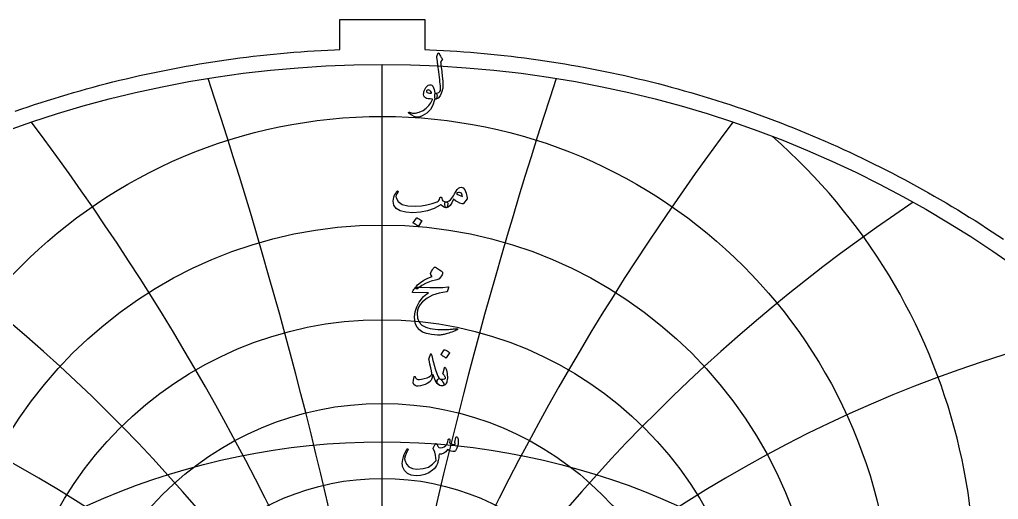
# Model space of a CAD drawing. Header units: millimetres. Extents: x -69 to 69, y -69 to 71.
# Drawn here: x -22.6 to 38.3, y 40.9 to 70.7 of the extents above; entities that cross this region are included whole.
import ezdxf

# ---------------------------------------------------------------- set-up
doc = ezdxf.new("R2010")
doc.units = ezdxf.units.MM
for name, color, linetype in [('CUT_OUTER', 1, 'Continuous'), ('ENGRAVE', 7, 'Continuous'), ('ENGRAVE_FINE', 8, 'Continuous'), ('TEXT', 5, 'Continuous')]:
    doc.layers.add(name, color=color, linetype=linetype)

msp = doc.modelspace()

# ---------------------------------------------------------------- linework, layer by layer
at = {"layer": 'CUT_OUTER'}
msp.add_lwpolyline([(-22.824, 65.0443), (-22.4245, 65.1831), (-22.0241, 65.3194), (-21.6229, 65.4534), (-21.2208, 65.5848), (-20.818, 65.7138), (-20.4144, 65.8403), (-20.01, 65.9643), (-19.6049, 66.0858), (-19.1991, 66.2049), (-18.7925, 66.3214), (-18.3852, 66.4355), (-17.9772, 66.5471), (-17.5685, 66.6561), (-17.1592, 66.7626), (-16.7492, 66.8667), (-16.3386, 66.9682), (-15.9274, 67.0672), (-15.5156, 67.1636), (-15.1032, 67.2576), (-14.6902, 67.349), (-14.2767, 67.4379), (-13.8626, 67.5242), (-13.4481, 67.608), (-13.033, 67.6892), (-12.6174, 67.7679), (-12.2013, 67.8441), (-11.7848, 67.9177), (-11.3679, 67.9887), (-10.9505, 68.0572), (-10.5327, 68.1231), (-10.1145, 68.1864), (-9.6959, 68.2472), (-9.277, 68.3054), (-8.8577, 68.361), (-8.4381, 68.4141), (-8.0181, 68.4646), (-7.5979, 68.5125), (-7.1774, 68.5578), (-6.7566, 68.6006), (-6.3355, 68.6407), (-5.9142, 68.6783), (-5.4927, 68.7133), (-5.071, 68.7457), (-4.6491, 68.7755), (-4.227, 68.8028), (-3.8047, 68.8274), (-3.3824, 68.8495), (-2.9598, 68.8689), (-2.6425, 68.8816), (-2.6425, 70.7445), (2.6425, 70.7445), (2.6425, 68.8816), (2.9598, 68.8689), (3.3824, 68.8495), (3.8047, 68.8274), (4.227, 68.8028), (4.6491, 68.7755), (5.071, 68.7457), (5.4927, 68.7133), (5.9142, 68.6783), (6.3355, 68.6407), (6.7566, 68.6006), (7.1774, 68.5578), (7.5979, 68.5125), (8.0181, 68.4646), (8.4381, 68.4141), (8.8577, 68.361), (9.277, 68.3054), (9.6959, 68.2472), (10.1145, 68.1864), (10.5327, 68.1231), (10.9505, 68.0572), (11.3679, 67.9887), (11.7848, 67.9177), (12.2013, 67.8441), (12.6174, 67.7679), (13.033, 67.6892), (13.4481, 67.608), (13.8626, 67.5242), (14.2767, 67.4379), (14.6902, 67.349), (15.1032, 67.2576), (15.5156, 67.1636), (15.9274, 67.0672), (16.3386, 66.9682), (16.7492, 66.8667), (17.1592, 66.7626), (17.5685, 66.6561), (17.9772, 66.5471), (18.3852, 66.4355), (18.7925, 66.3214), (19.1991, 66.2049), (19.6049, 66.0858), (20.01, 65.9643), (20.4144, 65.8403), (20.818, 65.7138), (21.2208, 65.5848), (21.6229, 65.4534), (22.0241, 65.3194), (22.4245, 65.1831), (22.824, 65.0443), (23.2227, 64.903), (23.6205, 64.7593), (24.0174, 64.6131), (24.4134, 64.4645), (24.8085, 64.3135), (25.2026, 64.1601), (25.5958, 64.0042), (25.9881, 63.846), (26.3793, 63.6853), (26.7696, 63.5223), (27.1589, 63.3568), (27.5471, 63.189), (27.9343, 63.0188), (28.3204, 62.8462), (28.7055, 62.6712), (29.0895, 62.4939), (29.4724, 62.3142), (29.8542, 62.1322), (30.2349, 61.9479), (30.6144, 61.7612), (30.9928, 61.5722), (31.37, 61.3809), (31.7461, 61.1872), (32.1209, 60.9913), (32.4946, 60.793), (32.867, 60.5925), (33.2381, 60.3897), (33.6081, 60.1846), (33.9767, 59.9773), (34.3441, 59.7677), (34.7102, 59.5558), (35.0749, 59.3417), (35.4384, 59.1254), (35.8005, 58.9068), (36.1613, 58.686), (36.5207, 58.4631), (36.8787, 58.2379), (37.2354, 58.0105), (37.5906, 57.7809), (37.9444, 57.5492), (38.2968, 57.3153), (38.6478, 57.0792)], dxfattribs=at)
at = {"layer": 'ENGRAVE'}
msp.add_lwpolyline([(0, -67.95), (0, 67.95)], dxfattribs=at)
for centre, radius in [((0, 0), 67.95), ((0, 32.9413), 31.7766), ((0, 30.7336), 27.233), ((0, 28.9672), 23.1114), ((0, 27.5576), 19.3138), ((0, 0), 44.4794), ((0, 26.4439), 15.7654)]:
    msp.add_circle(centre, radius, dxfattribs=at)
for centre, radius, start, end in [((0, 35.7095), 36.8742, 131.172626, 48.827374), ((0, 39.2101), 42.7107, 157.98396, 22.01604), ((0, 43.6985), 49.5544, 176.664202, 3.335798)]:
    msp.add_arc(centre, radius, start, end, dxfattribs=at)
at = {"layer": 'ENGRAVE_FINE'}
for centre, radius, start, end in [((-300.7795, -28.8852), 305.4195, 2.969013, 18.313318), ((-300.7795, -28.8852), 305.4195, 2.969013, 18.313318), ((300.7795, -28.8852), 305.4195, 161.686682, 177.030987), ((300.7795, -28.8852), 305.4195, 161.686682, 177.030987), ((-145.714, -28.8852), 155.0656, 5.979733, 36.962322), ((-145.714, -28.8852), 155.0656, 5.979733, 36.962322), ((145.714, -28.8852), 155.0656, 143.037678, 174.020267), ((145.714, -28.8852), 155.0656, 143.037678, 174.020267), ((-91.8603, -28.8852), 106.0711, 9.076124, 56.31782), ((-91.8603, -28.8852), 106.0711, 9.076124, 56.31782), ((91.8603, -28.8852), 106.0711, 123.68218, 170.923876), ((91.8603, -28.8852), 106.0711, 123.68218, 170.923876), ((-63.2053, -28.8852), 82.5087, 12.306911, 76.81627), ((-63.2053, -28.8852), 82.5087, 12.306911, 76.81627), ((63.2053, -28.8852), 82.5087, 103.18373, 167.693089), ((63.2053, -28.8852), 82.5087, 103.18373, 167.693089)]:
    msp.add_arc(centre, radius, start, end, dxfattribs=at)
at = {"layer": 'TEXT'}
for points in [[(3.3957, 68.4497), (3.4228, 68.5153), (3.4439, 68.5673), (3.459, 68.6057), (3.468, 68.6306), (3.475, 68.6464), (3.4841, 68.6577), (3.4951, 68.6645), (3.5082, 68.6667), (3.523, 68.6642), (3.5353, 68.6567), (3.5451, 68.6441), (3.5524, 68.6266), (3.5858, 68.5404), (3.6257, 68.4628), (3.6722, 68.3937), (3.7252, 68.3332), (3.74, 68.3139), (3.7443, 68.292), (3.738, 68.2677), (3.7212, 68.2408), (3.6328, 68.1162), (3.6388, 68.0605), (3.6448, 68.0057), (3.6509, 67.952), (3.6569, 67.8992), (3.6629, 67.8475), (3.6689, 67.7967), (3.675, 67.747), (3.681, 67.6983), (3.7365, 67.2472), (3.7704, 66.8946), (3.7827, 66.6404), (3.7734, 66.4847), (3.6976, 66.2021), (3.5986, 65.9934), (3.4765, 65.8585), (3.3314, 65.7975), (3.3274, 65.7975), (3.3233, 65.7975), (3.3193, 65.7975), (3.3153, 65.7975), (3.2914, 65.8201), (3.2761, 65.8718), (3.2693, 65.9527), (3.2711, 66.0627), (3.2749, 66.1034), (3.2862, 66.1331), (3.305, 66.1516), (3.3314, 66.1592), (3.4333, 66.1795), (3.5182, 66.2164), (3.5861, 66.2699), (3.6368, 66.34), (3.6334, 66.4241), (3.6272, 66.5198), (3.6183, 66.6271), (3.6066, 66.7459), (3.5925, 66.8757), (3.576, 67.0161), (3.5573, 67.1671), (3.5363, 67.3286), (3.517, 67.4873), (3.4992, 67.63), (3.4828, 67.7565), (3.468, 67.8671), (3.4552, 67.9615), (3.4449, 68.0399), (3.4371, 68.1021), (3.4318, 68.1484), (3.3917, 68.3774), (3.3904, 68.4), (3.3907, 68.4196), (3.3924, 68.4362), (3.3957, 68.4497)], [(3.251, 65.7533), (3.1568, 65.4225), (2.9988, 65.1455), (2.7771, 64.9222), (2.4915, 64.7527), (2.4516, 64.7355), (2.4121, 64.72), (2.3732, 64.7063), (2.3348, 64.6944), (2.2971, 64.6845), (2.2604, 64.6768), (2.2248, 64.6714), (2.1901, 64.6683), (2.1037, 64.6806), (1.9892, 64.7256), (1.8465, 64.8032), (1.6757, 64.9134), (1.6574, 64.9292), (1.6466, 64.9446), (1.6433, 64.9594), (1.6476, 64.9737), (1.6571, 64.9848), (1.6697, 64.9898), (1.6853, 64.9888), (1.7039, 64.9817), (1.8814, 64.9242), (2.0806, 64.9245), (2.3014, 64.9825), (2.5437, 65.0983), (2.7417, 65.2326), (2.9054, 65.3906), (3.035, 65.5722), (3.1304, 65.7774), (3.1297, 65.7847), (3.1274, 65.7905), (3.1237, 65.7947), (3.1184, 65.7975), (2.98, 65.8055), (2.8622, 65.8216), (2.765, 65.8457), (2.6884, 65.8779), (2.6291, 65.9276), (2.592, 65.9964), (2.5769, 66.0843), (2.5839, 66.1913), (2.5862, 66.2055), (2.5889, 66.22), (2.5922, 66.2346), (2.596, 66.2496), (2.6003, 66.265), (2.605, 66.2812), (2.6103, 66.2982), (2.6161, 66.3159), (2.6633, 66.4307), (2.7206, 66.5259), (2.7879, 66.6015), (2.8652, 66.6575), (2.9443, 66.6881), (3.0169, 66.6876), (3.083, 66.656), (3.1425, 66.5932), (3.1945, 66.5058), (3.2339, 66.4043), (3.2608, 66.2888), (3.2751, 66.1592), (3.283, 66.1593), (3.2907, 66.1597), (3.2981, 66.1603), (3.3053, 66.1612), (3.3124, 66.1621), (3.3198, 66.1627), (3.3275, 66.1631), (3.3354, 66.1632), (3.3625, 66.1574), (3.3836, 66.1401), (3.3987, 66.1112), (3.4077, 66.0708), (3.4115, 66.0263), (3.4107, 65.9814), (3.4055, 65.9359), (3.3957, 65.8899), (3.3829, 65.8495), (3.3685, 65.8206), (3.3527, 65.8033), (3.3354, 65.7975), (3.259, 65.7975), (3.2585, 65.7902), (3.257, 65.7804), (3.2545, 65.7681), (3.251, 65.7533)], [(3.0581, 66.2034), (3.0159, 66.277), (2.9697, 66.329), (2.9195, 66.3593), (2.8652, 66.3681), (2.8328, 66.3596), (2.8039, 66.346), (2.7786, 66.3275), (2.7567, 66.3038), (2.7497, 66.2913), (2.7487, 66.2777), (2.7537, 66.2632), (2.7648, 66.2476), (2.8062, 66.2112), (2.8662, 66.1863), (2.9448, 66.173), (3.042, 66.1712), (3.0521, 66.1732), (3.0581, 66.1793), (3.0601, 66.1893), (3.0581, 66.2034)], [(4.9187, 60.3242), (5.0445, 60.2795), (5.1488, 60.1534), (5.2314, 59.9459), (5.2924, 59.6571), (5.2947, 59.6362), (5.2934, 59.6179), (5.2887, 59.6021), (5.2804, 59.5888), (5.0594, 59.3115), (5.044, 59.2947), (5.0262, 59.2844), (5.0059, 59.2806), (4.983, 59.2834), (4.8328, 59.3346), (4.6917, 59.3999), (4.5595, 59.4793), (4.4365, 59.5727), (4.3373, 59.3424), (4.2285, 59.1779), (4.1102, 59.0792), (3.9824, 59.0463), (3.9681, 59.0515), (3.9532, 59.0674), (3.9379, 59.0937), (3.9221, 59.1307), (3.8977, 59.2221), (3.889, 59.2954), (3.8957, 59.3507), (3.9181, 59.3878), (3.9311, 59.3966), (3.9462, 59.4029), (3.9633, 59.4067), (3.9824, 59.4079), (4.0738, 59.4235), (4.1632, 59.4662), (4.2506, 59.536), (4.336, 59.633), (4.3734, 59.6892), (4.4294, 59.7817), (4.504, 59.9103), (4.5972, 60.075), (4.6701, 60.184), (4.7479, 60.2619), (4.8308, 60.3086), (4.9187, 60.3242)], [(0.9162, 60.067), (0.9305, 60.0826), (0.9454, 60.0891), (0.9607, 60.0866), (0.9765, 60.075), (0.9886, 60.0599), (0.9926, 60.0429), (0.9886, 60.0238), (0.9765, 60.0027), (0.9152, 59.9077), (0.876, 59.8198), (0.859, 59.739), (0.864, 59.6651), (0.9898, 59.4225), (1.2347, 59.2532), (1.5986, 59.1573), (2.0816, 59.1347), (2.44, 59.161), (2.7838, 59.2161), (3.1131, 59.2997), (3.4278, 59.412), (3.4833, 59.4449), (3.5293, 59.4953), (3.5657, 59.5634), (3.5926, 59.6491), (3.6016, 59.6734), (3.6167, 59.6902), (3.6378, 59.6995), (3.6649, 59.7013), (3.6843, 59.693), (3.6981, 59.6762), (3.7064, 59.6508), (3.7091, 59.6169), (3.728, 59.533), (3.7804, 59.4702), (3.8666, 59.4285), (3.9864, 59.4079), (4.0296, 59.3984), (4.0587, 59.3738), (4.0738, 59.3341), (4.0748, 59.2793), (4.0602, 59.1774), (4.0407, 59.1045), (4.016, 59.0608), (3.9864, 59.0463), (3.8982, 59.0578), (3.8146, 59.0925), (3.7355, 59.1502), (3.6609, 59.2311), (3.6546, 59.2344), (3.6438, 59.2321), (3.6285, 59.2243), (3.6087, 59.211), (3.2339, 59.0001), (2.825, 58.8494), (2.382, 58.7589), (1.9048, 58.7288), (1.4638, 58.7589), (1.1212, 58.8494), (0.877, 59.0001), (0.7314, 59.211), (0.6982, 59.3288), (0.6872, 59.4491), (0.6982, 59.5719), (0.7314, 59.6973), (0.7761, 59.8138), (0.8218, 59.9143), (0.8685, 59.9987), (0.9162, 60.067)], [(4.6294, 59.9303), (4.7047, 59.8676), (4.7901, 59.8158), (4.8856, 59.7751), (4.991, 59.7455), (4.9853, 59.8246), (4.9639, 59.8892), (4.927, 59.9391), (4.8745, 59.9746), (4.814, 59.9929), (4.7529, 59.9916), (4.6914, 59.9708), (4.6294, 59.9303)], [(2.1338, 58.3993), (2.1389, 58.4043), (2.1459, 58.4073), (2.1549, 58.4083), (2.166, 58.4073), (2.2441, 58.3757), (2.3177, 58.337), (2.3868, 58.2913), (2.4513, 58.2385), (2.4576, 58.2305), (2.4604, 58.2225), (2.4596, 58.2144), (2.4553, 58.2064), (2.2665, 57.901), (2.2594, 57.8937), (2.2504, 57.8919), (2.2393, 57.8957), (2.2263, 57.905), (2.215, 57.913), (2.1971, 57.9251), (2.1728, 57.9412), (2.1419, 57.9613), (2.104, 57.9854), (2.0585, 58.0135), (2.0055, 58.0456), (1.945, 58.0818), (1.9369, 58.0878), (1.9329, 58.0939), (1.9329, 58.0999), (1.9369, 58.1059)], [(3.3917, 54.5608), (3.0405, 54.4691), (2.7306, 54.3508), (2.4619, 54.2059), (2.2343, 54.0343), (2.1994, 54.0079), (2.167, 53.9931), (2.1371, 53.9899), (2.1097, 53.9982), (2.0778, 54.0361), (2.0826, 54.0896), (2.1241, 54.1586), (2.2022, 54.2433), (2.3868, 54.3965), (2.599, 54.5346), (2.8389, 54.6577), (3.1063, 54.7657), (3.03, 54.8782), (3.0157, 54.9063), (3.0089, 54.9345), (3.0096, 54.9626), (3.0179, 54.9907), (3.0719, 55.098), (3.1214, 55.1866), (3.1664, 55.2567), (3.2068, 55.3082), (3.2327, 55.3326), (3.258, 55.3454), (3.2829, 55.3466), (3.3073, 55.3363), (3.4487, 55.2565), (3.5675, 55.1816), (3.6637, 55.1118), (3.7372, 55.047), (3.7516, 55.0261), (3.7583, 54.9998), (3.7576, 54.9679), (3.7493, 54.9305), (3.7234, 54.8719), (3.682, 54.8009), (3.625, 54.7172), (3.5524, 54.621), (3.5333, 54.6067), (3.5002, 54.5919), (3.4529, 54.5766), (3.3917, 54.5608)], [(2.4433, 54.0946), (2.9589, 54.0765), (3.4047, 54.0745), (3.7807, 54.0886), (4.0869, 54.1187), (4.0963, 54.1198), (4.1044, 54.1192), (4.1114, 54.1168), (4.117, 54.1127), (4.1211, 54.107), (4.1235, 54.1001), (4.1242, 54.092), (4.123, 54.0825), (4.1151, 54.0459), (4.1075, 54.0122), (4.1, 53.9816), (4.0929, 53.954), (4.086, 53.9293), (4.0793, 53.9077), (4.0729, 53.8892), (4.0668, 53.8736), (4.0537, 53.8487), (4.0386, 53.8304), (4.0216, 53.8186), (4.0025, 53.8133), (3.5383, 53.7292), (3.1345, 53.5973), (2.7909, 53.4177), (2.5076, 53.1904), (2.3644, 53.0269), (2.2604, 52.8539), (2.1956, 52.6713), (2.17, 52.4791), (2.1946, 52.1775), (2.2926, 51.9316), (2.4639, 51.7415), (2.7085, 51.6071), (2.8353, 51.5664), (2.9747, 51.5328), (3.1267, 51.5062), (3.2912, 51.4866), (3.468, 51.4738), (3.6569, 51.4675), (3.8578, 51.4677), (4.0708, 51.4745), (4.1465, 51.4788), (4.221, 51.4835), (4.2942, 51.4888), (4.3662, 51.4946), (4.4364, 51.5009), (4.5043, 51.5077), (4.57, 51.5149), (4.6334, 51.5227), (4.6527, 51.5237), (4.6665, 51.5187), (4.6748, 51.5077), (4.6776, 51.4906), (4.6761, 51.4707), (4.6716, 51.4554), (4.664, 51.4446), (4.6535, 51.4383), (4.54, 51.3904), (4.4325, 51.3469), (4.331, 51.308), (4.2355, 51.2736), (4.1464, 51.2434), (4.0638, 51.2173), (3.9877, 51.1952), (3.9181, 51.1771), (3.8527, 51.1638), (3.789, 51.152), (3.7271, 51.1417), (3.6669, 51.1329), (3.6083, 51.1261), (3.5509, 51.1219), (3.4948, 51.1201), (3.4399, 51.1209), (3.0651, 51.15), (2.7527, 51.2133), (2.5026, 51.3108), (2.3147, 51.4424), (2.1768, 51.6069), (2.0806, 51.799), (2.0261, 52.0188), (2.0133, 52.2662), (2.0527, 52.5731), (2.1469, 52.871), (2.2958, 53.1598), (2.4995, 53.4396), (2.5792, 53.5242), (2.6693, 53.6053), (2.77, 53.6829), (2.8813, 53.757), (1.9088, 53.7651), (1.8855, 53.7751), (1.8757, 53.7932), (1.8794, 53.8193), (1.8968, 53.8535), (1.9294, 53.9032), (1.959, 53.9479), (1.9857, 53.9876), (2.0093, 54.0223), (2.0299, 54.0517), (2.0475, 54.0755), (2.062, 54.0938), (2.0736, 54.1067), (2.0997, 54.1089), (2.17, 54.1077), (2.2845, 54.1029), (2.4433, 54.0946)], [(3.0802, 49.8559), (3.1033, 49.7505), (3.1284, 49.6434), (3.1556, 49.5345), (3.1847, 49.4239), (3.2158, 49.311), (3.249, 49.1953), (3.2842, 49.0769), (3.3213, 48.9557), (3.3964, 48.7377), (3.465, 48.574), (3.527, 48.4645), (3.5825, 48.4092), (3.631, 48.3763), (3.68, 48.3299), (3.7295, 48.2698), (3.7794, 48.1962), (3.8267, 48.1051), (3.8397, 48.0365), (3.8186, 47.9905), (3.7634, 47.9672), (3.5848, 47.9853), (3.4268, 48.1038), (3.2894, 48.3228), (3.1726, 48.6423), (3.1701, 48.6476), (3.1666, 48.6513), (3.1621, 48.6536), (3.1566, 48.6544), (3.1526, 48.6536), (3.1485, 48.6513), (3.1445, 48.6476), (3.1405, 48.6423), (3.1292, 48.5906), (3.1154, 48.5358), (3.0991, 48.478), (3.0802, 48.4173), (3.0596, 48.3597), (3.038, 48.3118), (3.0154, 48.2733), (2.9918, 48.2445), (2.9069, 48.1704), (2.8009, 48.1048), (2.6738, 48.0478), (2.5257, 47.9993), (2.375, 47.9634), (2.2444, 47.9481), (2.1338, 47.9534), (2.0434, 47.9792), (1.9661, 48.044), (1.9309, 48.1581), (1.9379, 48.3213), (1.9872, 48.5338), (1.9919, 48.5408), (1.9982, 48.5459), (2.006, 48.5489), (2.0153, 48.5499), (2.0264, 48.5486), (2.0354, 48.5448), (2.0424, 48.5386), (2.0475, 48.5298), (2.0665, 48.4853), (2.0876, 48.4484), (2.1107, 48.419), (2.1359, 48.3972), (2.2142, 48.368), (2.3207, 48.361), (2.4553, 48.3761), (2.6181, 48.4132), (2.7916, 48.469), (2.9265, 48.5318), (3.0227, 48.6016), (3.0802, 48.6785), (3.0898, 48.7563), (3.0742, 48.8894), (3.0335, 49.0778), (2.9677, 49.3214), (2.9361, 49.4498), (2.9175, 49.5535), (2.9119, 49.6326), (2.9195, 49.6871), (2.9958, 49.9041), (3.0041, 49.927), (3.0129, 49.9433), (3.0222, 49.9531), (3.032, 49.9564), (3.0441, 49.9501), (3.0561, 49.9312), (3.0682, 49.8999), (3.0802, 49.8559)], [(3.8558, 50.2015), (3.8608, 50.2065), (3.8679, 50.2095), (3.8769, 50.2105), (3.8879, 50.2095), (3.9661, 50.1779), (4.0396, 50.1392), (4.1087, 50.0935), (4.1733, 50.0408), (4.1795, 50.0327), (4.1823, 50.0247), (4.1816, 50.0166), (4.1773, 50.0086), (3.9884, 49.7032), (3.9814, 49.6959), (3.9723, 49.6942), (3.9613, 49.6979), (3.9482, 49.7072), (3.9369, 49.7152), (3.9191, 49.7273), (3.8947, 49.7434), (3.8638, 49.7635), (3.8259, 49.7876), (3.7804, 49.8157), (3.7275, 49.8479), (3.6669, 49.884), (3.6589, 49.8901), (3.6549, 49.8961), (3.6549, 49.9021), (3.6589, 49.9081)], [(3.892, 48.5579), (3.8684, 48.5973), (3.8458, 48.6312), (3.8242, 48.6596), (3.8036, 48.6825), (3.7887, 48.7021), (3.7804, 48.7247), (3.7787, 48.7503), (3.7835, 48.7789), (3.8679, 49.0843), (3.8797, 49.111), (3.895, 49.1185), (3.9138, 49.1069), (3.9362, 49.0763), (3.9698, 49.0112), (3.9985, 48.9326), (4.0221, 48.8405), (4.0407, 48.7347), (4.0515, 48.6333), (4.0557, 48.5338), (4.0535, 48.4363), (4.0447, 48.3409), (4.0304, 48.2578), (4.0115, 48.1852), (3.9882, 48.1231), (3.9603, 48.0717), (3.9259, 48.0335), (3.8789, 48.0033), (3.8194, 47.9812), (3.7473, 47.9672), (3.6735, 47.9644), (3.6046, 47.9762), (3.5408, 48.0026), (3.4821, 48.0435), (3.4366, 48.0955), (3.4128, 48.155), (3.4105, 48.2221), (3.4298, 48.2967), (3.4607, 48.3577), (3.4971, 48.3962), (3.5391, 48.412), (3.5866, 48.4052), (3.6961, 48.3788), (3.7915, 48.3761), (3.8729, 48.3969), (3.9402, 48.4414), (3.9417, 48.4532), (3.9342, 48.4765), (3.9176, 48.5114), (3.892, 48.5579)], [(4.5852, 44.7477), (4.5922, 44.7653), (4.6012, 44.7778), (4.6123, 44.7854), (4.6253, 44.7879), (4.6422, 44.7859), (4.6565, 44.7799), (4.6683, 44.7698), (4.6776, 44.7557), (4.7004, 44.7055), (4.7168, 44.6432), (4.7266, 44.5689), (4.7298, 44.4825), (4.721, 44.3413), (4.6947, 44.2072), (4.6507, 44.0801), (4.5892, 43.9601), (4.5681, 43.9312), (4.545, 43.9088), (4.5199, 43.893), (4.4927, 43.8837), (4.3945, 43.8774), (4.2888, 43.8948), (4.1755, 43.9357), (4.0547, 44.0003), (3.953, 43.8609), (3.8327, 43.7682), (3.6938, 43.7222), (3.5363, 43.723), (3.5312, 43.6382), (3.5238, 43.5567), (3.5141, 43.4785), (3.5022, 43.4035), (3.488, 43.3313), (3.4715, 43.2613), (3.4528, 43.1937), (3.4318, 43.1282), (3.3831, 43.0102), (3.3173, 42.9012), (3.2344, 42.8012), (3.1345, 42.7103), (2.9006, 42.5546), (2.6532, 42.4451), (2.3923, 42.3818), (2.1178, 42.3647), (1.8086, 42.4067), (1.5642, 42.5164), (1.3846, 42.694), (1.2699, 42.9394), (1.2543, 43.0278), (1.2518, 43.1323), (1.2623, 43.2528), (1.2859, 43.3894), (1.3239, 43.5391), (1.3774, 43.6949), (1.4464, 43.8566), (1.5311, 44.0244), (1.5378, 44.0349), (1.5461, 44.0425), (1.5559, 44.047), (1.5672, 44.0485), (1.5785, 44.0475), (1.5883, 44.0445), (1.5966, 44.0394), (1.6034, 44.0324), (1.6079, 44.0221), (1.6094, 44.0113), (1.6079, 44), (1.6034, 43.9882), (1.4959, 43.7649), (1.4266, 43.5813), (1.3954, 43.4374), (1.4025, 43.3332), (1.5039, 43.1034), (1.6637, 42.9363), (1.8817, 42.8321), (2.158, 42.7907), (2.5442, 42.8153), (2.8713, 42.9132), (3.139, 43.0845), (3.3475, 43.3292), (3.3467, 43.4904), (3.3203, 43.6607), (3.2683, 43.84), (3.1907, 44.0284), (3.1809, 44.0475), (3.1757, 44.0646), (3.1749, 44.0796), (3.1787, 44.0927), (3.2003, 44.1375), (3.2209, 44.1796), (3.2405, 44.2189), (3.259, 44.2554), (3.2766, 44.2887), (3.2932, 44.3182), (3.3088, 44.344), (3.3233, 44.3659), (3.3316, 44.3752), (3.3404, 44.379), (3.3497, 44.3773), (3.3595, 44.37), (3.3645, 44.3644), (3.3716, 44.3559), (3.3806, 44.3443), (3.3917, 44.3298), (3.4042, 44.3122), (3.4178, 44.2916), (3.4323, 44.268), (3.4479, 44.2414), (3.4796, 44.1901), (3.5062, 44.153), (3.5278, 44.1299), (3.5444, 44.1208), (3.6488, 44.112), (3.7533, 44.1299), (3.8578, 44.1743), (3.9623, 44.2454), (4.0002, 44.2926), (4.0376, 44.37), (4.0746, 44.4775), (4.111, 44.6151), (4.1145, 44.6282), (4.121, 44.6392), (4.1306, 44.6483), (4.1431, 44.6553), (4.1549, 44.6598), (4.1662, 44.6613), (4.177, 44.6598), (4.1873, 44.6553), (4.2026, 44.6302), (4.2084, 44.5829), (4.2047, 44.5136), (4.1913, 44.4222), (4.2725, 44.3725), (4.3591, 44.3398), (4.4513, 44.3243), (4.549, 44.3258), (4.5477, 44.3551), (4.544, 44.379), (4.5377, 44.3973), (4.5289, 44.4102), (4.5189, 44.4222), (4.5128, 44.4343), (4.5108, 44.4463), (4.5128, 44.4584)]]:
    msp.add_lwpolyline(points, close=True, dxfattribs=at)

doc.saveas('drawing.dxf')
